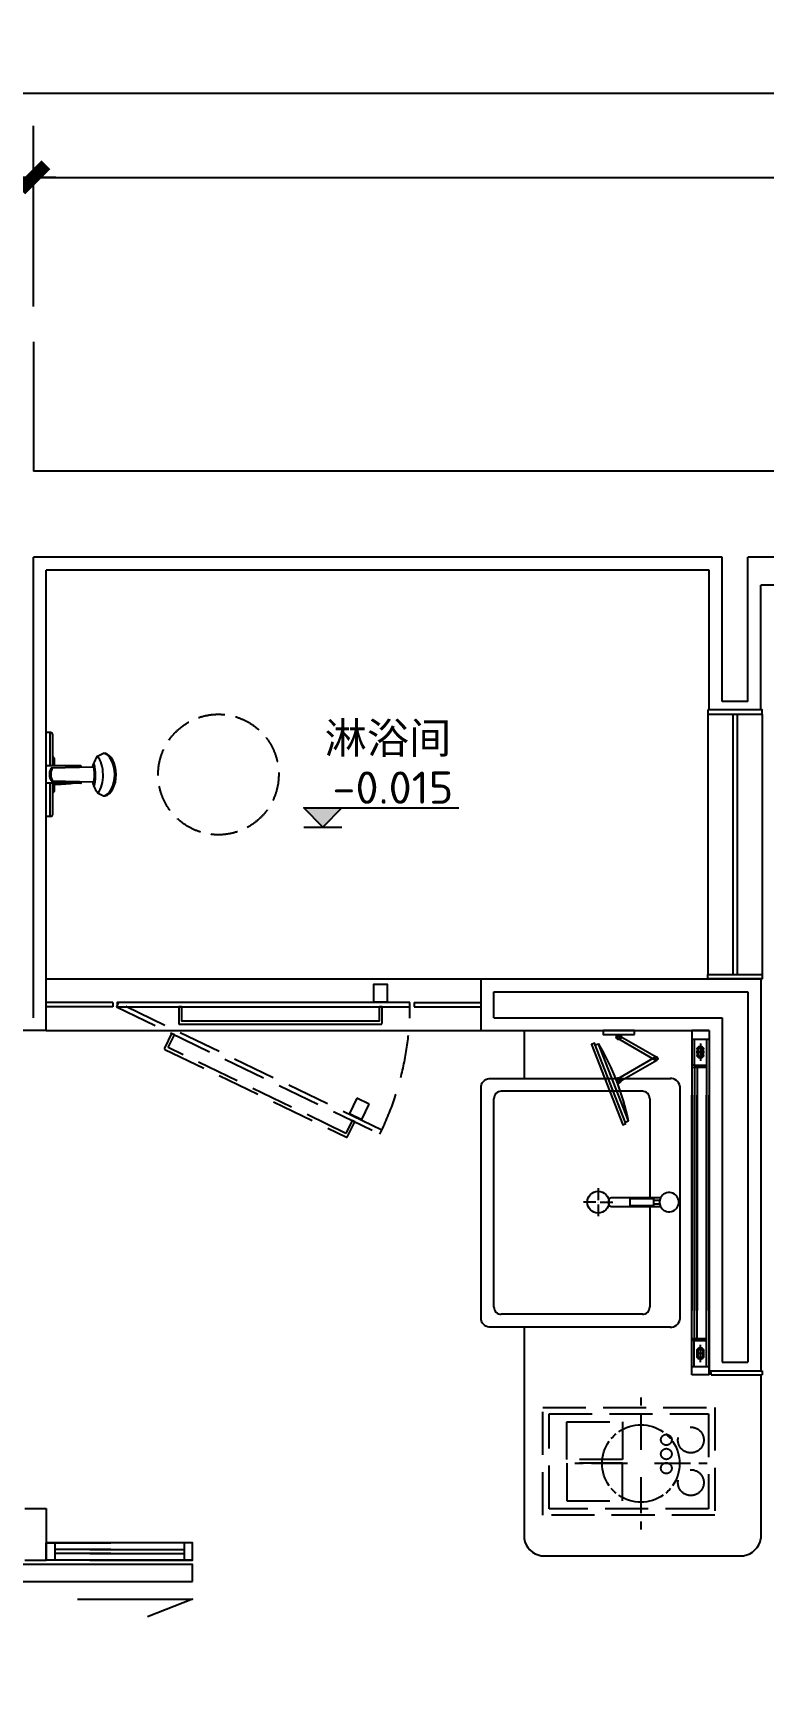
# Model space of a CAD drawing. Header units: inches. Extents: x 193953 to 255442, y -114891 to -62384.
# Drawn here: x 229370 to 231066, y -80969 to -77093 of the extents above; entities that cross this region are included whole.
import ezdxf
from ezdxf.enums import TextEntityAlignment as Align
from ezdxf.xclip import XClip

# ---------------------------------------------------------------- set-up
doc = ezdxf.new("R2010")
doc.units = ezdxf.units.IN
doc.header["$LTSCALE"] = 500
doc.header["$MEASUREMENT"] = 0
doc.header["$XCLIPFRAME"] = 0
doc.linetypes.add('CONTINOUS', pattern=[0])
doc.linetypes.add('DASH', pattern=[0.35, 0.25, -0.1])
for name, color, linetype in [('0-平面与地花', 6, 'Continuous'), ('0-平面与天花', 6, 'Continuous'), ('0-玻璃', 2, 'Continuous'), ('0-玻璃隔墙', 6, 'Continuous'), ('0-索引文字', 50, 'Continuous'), ('0-装饰完成线', 1, 'Continuous'), ('0平面与天花', 7, 'Continuous'), ('1-家具', 9, 'Continuous'), ('1-门板', 6, 'Continuous'), ('1－家具', 9, 'Continuous'), ('2-天花造型线', 2, 'Continuous'), ('FUR', 8, 'Continuous'), ('WALL', 7, 'Continuous'), ('WP', 4, 'Continuous')]:
    doc.layers.add(name, color=color, linetype=linetype)
doc.styles.add('DOM-romans.shx', font='dim.shx')
doc.dimstyles.new('DOM_DIM_1 80', dxfattribs={"dimscale": 60, "dimtxt": 1.5, "dimasz": 0.8, "dimexe": 2, "dimexo": 1.5, "dimgap": 0.6, "dimtad": 1, "dimdec": 0, "dimrnd": 5, "dimzin": 12, "dimdsep": 46, "dimtxsty": 'DOM-romans.shx', "dimblk": 'DOM_Dimension_Tick', "dimcen": 0.125, "dimclrd": 44, "dimclre": 44, "dimclrt": 50, "dimadec": 0, "dimazin": 0, "dimtfac": 1, "dimtdec": 0, "dimtix": 1, "dimtmove": 2, "dimatfit": 3, "dimldrblk": 'DOM_Leader_Arrow', "dimfxl": 0, "dimtvp": 1, "dimtolj": 1, "dimtzin": 0, "dimarcsym": 0})

# ---------------------------------------------------------------- blocks, each defined once
blk = doc.blocks.new('WD39A')
at = {"layer": 'FUR', "color": 1}
for p, q in [((122.3, 0), (317.3, 0)), ((122.3, -10), (122.3, 0)), ((199.8, -80), (199.8, 0)), ((199.8, -71), (199.8, 0)), ((199.8, 0), (239.8, 0)), ((239.8, -80), (239.8, 0)), ((239.8, -71), (239.8, 0)), ((317.3, -10), (317.3, 0)), ((122.3, -9), (199.8, -9)), ((127.3, -15), (199.8, -15)), ((183.2, -19.1), (199.8, -19.1)), ((204.8, -11.2), (203.1, -110.5)), ((235.5, -11.7), (237.5, -109.9)), ((239.8, -9), (317.3, -9)), ((239.8, -15), (312.3, -15)), ((239.8, -19.1), (255.7, -19.1)), ((200.8, -81), (203.6, -81)), ((236.5, -81), (238.8, -81)), ((176.3, -120.2), (170.1, -133.1)), ((170.1, -133.1), (170.1, -136.1)), ((262.4, -118.8), (269.3, -133.1)), ((269.3, -133.1), (269.4, -135.7))]:
    blk.add_line(p, q, dxfattribs=at)
for points in [[(196.9, -19.1, 0.025789), (199.8, -61.3, 0.025789)], [(235.5, -11.7, 0.260661), (204.8, -11.2)], [(235.5, -15.3, 0.293008), (204.8, -14.7, 0.260661)], [(240.9, -19.1, -0.025831), (239.8, -52.8, -0.025831)]]:
    blk.add_lwpolyline(points, format="xyb", dxfattribs=at)
for centre, radius, start, end in [((127.3, -10), 5, 180, 270), ((183.2, -14.1), 5, 190.7067, 270), ((255.7, -14.1), 5, 270, 349.2933), ((312.3, -10), 5, 270, 0), ((200.8, -80), 1, 180, 270), ((238.8, -80), 1, 270, 0)]:
    blk.add_arc(centre, radius, start, end, dxfattribs=at)
for centre, major_axis, ratio, start_param, end_param in [((218, -137.3), (53.4, 7.2), 0.603636, 1.950822, 2.379249), ((218.9, -110.4), (-25.3, -0.3), 0.148969, 5.380268, 10.171438), ((221.9, -137.4), (-55, 7.1), 0.583872, 3.962298, 4.38259), ((219.7, -129.3), (-50, 0), 0.600265, 6.409158, 9.298805), ((219.7, -132.4), (-50, 0), 0.600265, 6.408637, 9.311837), ((218.5, -102.1), (52.8, 0), 0.568336, 3.786469, 5.692231)]:
    blk.add_ellipse(centre, major_axis=major_axis, ratio=ratio, start_param=start_param, end_param=end_param, dxfattribs=at)
blk.add_open_spline([(203.1, -110.5), (203.9, -110.7), (204.7, -110.8), (210.9, -111.7), (215.3, -112), (224, -112.1), (228.4, -111.8), (235, -110.9), (236.5, -110.8), (237.5, -109.9)], degree=3, knots=[7.5250021, 7.5250021, 7.5250021, 7.5250021, 7.5723866, 7.5723866, 7.8435007, 7.8435007, 8.1146148, 8.1146148, 8.1791052, 8.1791052, 8.1791052, 8.1791052], dxfattribs=at)
blk = doc.blocks.new('A$C2527195D')
at = {"layer": '1-门板', "color": 3}
blk.add_lwpolyline([(0, -133.8), (0, 133.8), (-40.7, 28.8)], dxfattribs=at)
blk = doc.blocks.new('huzhuangjing')
at = {"layer": '1-家具', "color": 8, "linetype": 'CONTINOUS'}
for p, q in [((-212.5, 15.1), (-209.7, 22.3)), ((-209.7, 22.3), (-30.3, -47.4)), ((-122.6, -3.3), (-120.5, 2.1)), ((-9.2, 5.8), (-15, 5.8)), ((-111.8, -7.5), (-109.7, -2.1)), ((-9.2, -5.8), (-15, -5.8)), ((-33, -54.6), (-30.3, -47.4))]:
    blk.add_line(p, q, dxfattribs=at)
for points in [[(-111.8, -1.9, -1), (-118.4, 1.9), (-68.4, 88.6, -1), (-61.7, 84.8)], [(-18.3, -1.9, 1), (-11.7, 1.9), (-61.7, 88.6, 1), (-68.4, 84.8)]]:
    blk.add_lwpolyline(points, format="xyb", close=True, dxfattribs=at)
for points in [[(-216.1, 16.5), (-29.5, -56), (-32.2, -63.1), (-218.9, 9.3)], [(-9.2, 36.6), (0, 36.6), (0, -36.6), (-9.2, -36.6)]]:
    blk.add_lwpolyline(points, close=True, dxfattribs=at)
for centre in [(-65.1, 86.7), (-65.1, 86.7), (-115.1, 0), (-115.1, 0), (-15, 0)]:
    blk.add_circle(centre, 3.08, dxfattribs=at)
for centre, radius, start, end in [((-336, -569.4), 604.9, 59.6373, 77.9472), ((-115.1, 0), 5.77, 338.7922, 158.7922), ((-15, 0), 5.77, 90, 270)]:
    blk.add_arc(centre, radius, start, end, dxfattribs=at)
blk = doc.blocks.new('A$C3D3D34BF')
at = {"layer": '1-家具', "color": 136, "extrusion": (0, 0, -1), "xscale": -1, "zscale": -1, "rotation": 90}
blk.add_blockref('huzhuangjing', (0, 0), dxfattribs=at)
blk = doc.blocks.new('A$C24740F74')
at = {"layer": '0平面与天花', "color": 250, "linetype": 'Continuous'}
for p, q in [((0, 153.6), (0, 134.4)), ((0, 115.2), (0, 31.5)), ((-153.6, 0), (-134.4, 0)), ((-115.2, 0), (-31.5, 0)), ((31.5, 0), (115.2, 0)), ((134.4, 0), (153.6, 0)), ((0, -31.5), (0, -115.2)), ((0, -134.4), (0, -153.6))]:
    blk.add_line(p, q, dxfattribs=at)
at = {"layer": '0平面与天花', "color": 250, "linetype": 'Continuous', "extrusion": (0, 0, -1)}
for major_axis, start_param, end_param in [((-63.6, 63.6), 0.174533, 1.396262), ((-63.6, 63.6), 4.886922, 6.108652), ((-63.6, 63.6), 6.195919, 6.370452), ((63.6, 63.6), -0.087264, 0.087266), ((-63.6, 63.6), 1.745332, 2.967062), ((63.6, 63.6), 3.054326, 3.228856), ((63.6, 63.6), 1.745326, 2.967056), ((63.6, 63.6), 1.483526, 1.658066)]:
    blk.add_ellipse((0, 0), major_axis=major_axis, ratio=1, start_param=start_param, end_param=end_param, dxfattribs=at)
blk = doc.blocks.new('A$C20206169')
at = {"color": 1, "linetype": 'Continuous', "lineweight": -2, "elevation": 0}
blk.add_lwpolyline([(-5.5, -7.2), (-5.5, -687.2), (4.5, -687.2), (4.5, -7.2)], close=True, dxfattribs=at)
at = {"color": 8, "elevation": 0}
blk.add_lwpolyline([(-7.5, -91.8), (-7.5, -59.8), (-47.5, -59.8), (-47.5, -91.8)], close=True, dxfattribs=at)
at = {"color": 250, "linetype": 'DASH', "lineweight": -2, "ltscale": 0.8, "elevation": 0}
for points in [[(290.8, -72.7), (-5, -685), (4, -689.3), (299.8, -77)], [(252.2, -148), (266.1, -119.2), (230.1, -101.8), (216.2, -130.6)]]:
    blk.add_lwpolyline(points, close=True, dxfattribs=at)
at = {"color": 8, "elevation": 0}
blk.add_lwpolyline([(4.5, -79.2), (37.5, -79.2), (37.5, -537.5), (4.5, -537.5), (4.5, -544.5), (42.5, -544.5, 0.414214), (44.5, -542.5), (44.5, -74.2, 0.414214), (42.5, -72.2), (4.5, -72.2), (4.5, -79.2)], format="xyb", dxfattribs=at)
at = {"color": 250, "linetype": 'DASH', "lineweight": -2, "ltscale": 0.8, "elevation": 0}
blk.add_lwpolyline([(268.5, -141.9), (298.2, -156.2), (98.8, -568.9), (69.1, -554.5), (66.1, -560.9), (100.3, -577.4, 0.414214), (103, -576.4), (306.7, -154.8, 0.414214), (305.7, -152.1), (271.5, -135.6), (268.5, -141.9)], format="xyb", dxfattribs=at)
at = {"color": 250, "linetype": 'DASH', "lineweight": -2, "ltscale": 0.8}
blk.add_arc((-0.5, -687.2), 680, 63.7951, 90.4213, dxfattribs=at)
blk = doc.blocks.new('玻璃间墙')
at = {"layer": '0-玻璃隔墙', "color": 1, "ltscale": 2}
for p, q in [((-20, -20), (20, -20)), ((-20, -580), (20, -580))]:
    blk.add_line(p, q, dxfattribs=at)
at = {"layer": '0-玻璃隔墙', "color": 1}
for p, q in [((-5, -580, 0), (-5, -20)), ((5, -580, 0), (5, -20))]:
    blk.add_line(p, q, dxfattribs=at)
at = {"layer": '0-玻璃隔墙', "color": 1, "ltscale": 2}
blk.add_lwpolyline([(-20, -600), (20, -600), (20, 0), (-20, 0)], close=True, dxfattribs=at)
blk = doc.blocks.new('jing')
at = {"layer": '0-平面与天花', "color": 1, "linetype": 'Continuous'}
for p, q in [((-40, 20), (-40, 650)), ((-40, 20), (-40, 650)), ((0, 0), (0, 650)), ((-40, 80), (-40, 85)), ((-40, 80), (-40, 85)), ((-40, 0), (-40, 20)), ((-40, 20), (-35, 20)), ((-40, 0), (-40, 20)), ((-40, 20), (-35, 20)), ((0, 0), (-40, 0)), ((0, 0), (-40, 0)), ((-35, 20), (0, 20)), ((-35, 20), (0, 20))]:
    blk.add_line(p, q, dxfattribs=at)
at = {"layer": '0-平面与天花', "color": 250, "linetype": 'Continuous'}
for p, q in [((-34, 85), (-34, 650)), ((-28, 85), (-28, 650)), ((-6, 20), (-6, 650)), ((-40, 85), (-30, 85)), ((-40, 85), (-30, 85)), ((-35, 80), (-40, 80)), ((-35, 80), (-40, 80)), ((-35, 20), (-35, 80)), ((-35, 80), (-6, 80)), ((-35, 20), (-35, 80)), ((-35, 80), (-6, 80)), ((-30, 85), (-6, 85))]:
    blk.add_line(p, q, dxfattribs=at)
at = {"layer": '0-平面与天花', "color": 250}
for p, q in [((-10.5, 50), (-30.5, 50)), ((-10.5, 50), (-30.5, 50)), ((-28, 42.5), (-28, 57.5)), ((-25.5, 42.5), (-25.5, 57.5)), ((-23, 62.5), (-18, 62.5)), ((-23, 60), (-18, 60)), ((-18, 40), (-23, 40)), ((-20.5, 30), (-20.5, 70)), ((-20.5, 30), (-20.5, 70)), ((-15.5, 57.5), (-15.5, 42.5)), ((-13, 57.5), (-13, 42.5)), ((-18, 37.5), (-23, 37.5))]:
    blk.add_line(p, q, dxfattribs=at)
for points in [[(-28, 42.5), (-28, 57.5, -0.414214), (-23, 62.5), (-18, 62.5, -0.414214), (-13, 57.5), (-13, 42.5, -0.414214), (-18, 37.5), (-23, 37.5, -0.414214)], [(-25.5, 42.5), (-25.5, 57.5, -0.414214), (-23, 60), (-18, 60, -0.414214), (-15.5, 57.5), (-15.5, 42.5, -0.414214), (-18, 40), (-23, 40, -0.414214)]]:
    blk.add_lwpolyline(points, format="xyb", close=True, dxfattribs=at)
for centre, radius, start, end in [((-23, 57.5), 5, 90, 180), ((-23, 42.5), 5, 180, 270), ((-23, 57.5), 2.5, 90, 180), ((-23, 42.5), 2.5, 180, 270), ((-18, 57.5), 5, 0, 90), ((-18, 57.5), 2.5, 0, 90), ((-18, 42.5), 5, 270, 0), ((-18, 42.5), 2.5, 270, 0)]:
    blk.add_arc(centre, radius, start, end, dxfattribs=at)
blk = doc.blocks.new('DOM_Dimension_Tick')
at = {"color": 0, "linetype": 'ByBlock'}
for p, q in [((-1.091, 0), (0, 0)), ((0, 0), (1.091, 0))]:
    blk.add_line(p, q, dxfattribs=at)
at = {"color": 0, "linetype": 'Continuous', "const_width": 0.608}
blk.add_lwpolyline([(-0.61, -0.61), (0.61, 0.61)], dxfattribs=at)
blk = doc.blocks.new('*D472')
at = {"color": 44, "lineweight": -2, "transparency": 16777216}
for p, q in [((228369.7, -82947), (228369.7, -83367)), ((230969.7, -82947), (230969.7, -83367)), ((228417.7, -83247), (230921.7, -83247))]:
    blk.add_line(p, q, dxfattribs=at)
at = {"layer": 'Defpoints', "color": 0, "transparency": 16777216}
for p in [(228369.7, -80550.7, 0), (230969.7, -82460.4), (230969.7, -83247)]:
    blk.add_point(p, dxfattribs=at)
at = {"color": 44, "lineweight": -2, "transparency": 16777216, "xscale": 48, "yscale": 48, "zscale": 48, "rotation": 180}
blk.add_blockref('DOM_Dimension_Tick', (228369.7, -83247), dxfattribs=at)
at = {"color": 44, "lineweight": -2, "transparency": 16777216, "xscale": 48, "yscale": 48, "zscale": 48}
blk.add_blockref('DOM_Dimension_Tick', (230969.7, -83247), dxfattribs=at)
at = {"color": 50, "transparency": 16777216, "insert": (229669.7, -83166), "char_height": 90, "attachment_point": 5, "style": 'DOM-romans.shx'}
blk.add_mtext('\\A1;2600', dxfattribs=at)
blk = doc.blocks.new('DOM_Leader_Arrow')
at = {"color": 0, "linetype": 'ByBlock'}
blk.add_line((0, 0), (-1.5, 0), dxfattribs=at)
for points in [[(-1.288, 1.003), (-0.895, 1.278), (-0.36, 0), (0, 0)], [(-1.288, -1.003), (-0.895, -1.278), (-0.36, 0), (0, 0)]]:
    blk.add_solid(points, dxfattribs=at)
blk = doc.blocks.new('*D479')
at = {"color": 44, "lineweight": -2, "transparency": 16777216}
for p, q in [((227450.5, -78262.4), (227450.5, -78214.4)), ((227750.5, -78310.4), (227330.5, -78310.4)), ((227450.5, -78610.4), (227450.5, -78310.4)), ((227750.5, -78610.4), (227330.5, -78610.4)), ((227450.5, -78658.4), (227450.5, -78706.4))]:
    blk.add_line(p, q, dxfattribs=at)
at = {"layer": 'Defpoints', "color": 0, "transparency": 16777216}
for p in [(227450.5, -78310.4), (229369.7, -78310.4), (228069.7, -78610.4)]:
    blk.add_point(p, dxfattribs=at)
at = {"color": 44, "lineweight": -2, "transparency": 16777216, "xscale": 48, "yscale": 48, "zscale": 48}
for p, rotation in [((227450.5, -78310.4), 270), ((227450.5, -78610.4), 90)]:
    blk.add_blockref('DOM_Dimension_Tick', p, dxfattribs=dict(at, rotation=rotation))
at = {"color": 50, "transparency": 16777216, "insert": (227369.5, -78460.4), "char_height": 90, "attachment_point": 5, "rotation": 90, "style": 'DOM-romans.shx'}
blk.add_mtext('\\A1;300', dxfattribs=at)
blk = doc.blocks.new('*D484')
at = {"color": 44, "lineweight": -2, "transparency": 16777216}
for p, q in [((228069.7, -77728), (228069.7, -77308)), ((229369.7, -77728), (229369.7, -77308)), ((228117.7, -77428), (229321.7, -77428))]:
    blk.add_line(p, q, dxfattribs=at)
at = {"layer": 'Defpoints', "color": 0, "transparency": 16777216}
for p in [(229369.7, -77428), (228069.7, -78610.2), (229369.7, -78610.2)]:
    blk.add_point(p, dxfattribs=at)
at = {"color": 44, "lineweight": -2, "transparency": 16777216, "xscale": 48, "yscale": 48, "zscale": 48, "rotation": 180}
blk.add_blockref('DOM_Dimension_Tick', (228069.7, -77428), dxfattribs=at)
at = {"color": 44, "lineweight": -2, "transparency": 16777216, "xscale": 48, "yscale": 48, "zscale": 48}
blk.add_blockref('DOM_Dimension_Tick', (229369.7, -77428), dxfattribs=at)
at = {"color": 50, "transparency": 16777216, "insert": (228719.7, -77347), "char_height": 90, "attachment_point": 5, "style": 'DOM-romans.shx'}
blk.add_mtext('\\A1;1300', dxfattribs=at)
blk = doc.blocks.new('*D485')
at = {"color": 44, "lineweight": -2, "transparency": 16777216}
for p, q in [((229369.7, -77728), (229369.7, -77308)), ((235570.5, -77728), (235570.5, -77308)), ((229417.7, -77428), (235522.5, -77428))]:
    blk.add_line(p, q, dxfattribs=at)
at = {"layer": 'Defpoints', "color": 0, "transparency": 16777216}
for p in [(235570.5, -77428), (235570.5, -78210.4), (229369.7, -78610.2)]:
    blk.add_point(p, dxfattribs=at)
at = {"color": 44, "lineweight": -2, "transparency": 16777216, "xscale": 48, "yscale": 48, "zscale": 48, "rotation": 180}
blk.add_blockref('DOM_Dimension_Tick', (229369.7, -77428), dxfattribs=at)
at = {"color": 44, "lineweight": -2, "transparency": 16777216, "xscale": 48, "yscale": 48, "zscale": 48}
blk.add_blockref('DOM_Dimension_Tick', (235570.5, -77428), dxfattribs=at)
at = {"color": 50, "transparency": 16777216, "insert": (232470.1, -77347), "char_height": 90, "attachment_point": 5, "style": 'DOM-romans.shx'}
blk.add_mtext('\\A1;6200', dxfattribs=at)
blk = doc.blocks.new('*D486')
at = {"color": 44, "lineweight": -2, "transparency": 16777216}
for p, q in [((228069.7, -77533.5), (228069.7, -77113.5)), ((235570.5, -77533.5), (235570.5, -77113.5)), ((235522.5, -77233.5), (228117.7, -77233.5))]:
    blk.add_line(p, q, dxfattribs=at)
at = {"layer": 'Defpoints', "color": 0, "transparency": 16777216}
for p in [(228069.7, -77233.5), (228069.7, -77669), (235570.5, -77669)]:
    blk.add_point(p, dxfattribs=at)
at = {"color": 44, "lineweight": -2, "transparency": 16777216, "xscale": 48, "yscale": 48, "zscale": 48, "rotation": 180}
blk.add_blockref('DOM_Dimension_Tick', (228069.7, -77233.5), dxfattribs=at)
at = {"color": 44, "lineweight": -2, "transparency": 16777216, "xscale": 48, "yscale": 48, "zscale": 48}
blk.add_blockref('DOM_Dimension_Tick', (235570.5, -77233.5), dxfattribs=at)
at = {"color": 50, "transparency": 16777216, "insert": (231820.1, -77152.5), "char_height": 90, "attachment_point": 5, "style": 'DOM-romans.shx'}
blk.add_mtext('\\A1;7500', dxfattribs=at)
blk = doc.blocks.new('DOM-平面标高符号')
blk.add_hatch(color=256).paths.add_polyline_path([(1.47, 1.5), (0, 0), (-1.47, 1.5)])
at = {"color": 150}
for p, q in [((-1.47, 1.5), (10.53, 1.5)), ((-1.47, 0), (1.47, 0))]:
    blk.add_line(p, q, dxfattribs=at)
blk.add_lwpolyline([(1.47, 1.5), (0, 0), (-1.47, 1.5)], close=True, dxfattribs=at)
at = {"style": 'DOM-romans.shx', "width": 0.444477}
blk.add_attdef('ELEV', text='', height=2.5, dxfattribs=at).set_placement((0.75, 1.82), (10.11, 1.82), align=Align.FIT)

msp = doc.modelspace()

# ---------------------------------------------------------------- linework, layer by layer
at = {"layer": '0-平面与地花', "color": 8, "ltscale": 0.3}
for p, q in [((230936.8, -78675.4), (230936.7, -79280)), ((231062.8, -78675.4), (231062.7, -79280)), ((229399.7, -79290.4), (230409.7, -79290.4)), ((229399.7, -79410.4), (230409.7, -79410.4))]:
    msp.add_line(p, q, dxfattribs=at)
at = {"layer": '0-玻璃', "color": 1, "ltscale": 2}
for p, q in [((229554.7, -79345.4), (229399.7, -79345.4)), ((229554.7, -79355.4), (229399.7, -79355.4)), ((230254.7, -79345.4), (230409.7, -79345.4)), ((230254.7, -79355.4), (230409.7, -79355.4))]:
    msp.add_line(p, q, dxfattribs=at)
at = {"layer": '0-玻璃', "color": 6, "ltscale": 2}
for p, q in [((229554.7, -79345.4), (229554.7, -79355.4)), ((230254.7, -79345.4), (230254.7, -79355.4)), ((229739.7, -80600.5), (229399.7, -80600.5)), ((229739.7, -80640.5), (229739.7, -80600.5)), ((229739.7, -80640.5), (229399.7, -80640.5))]:
    msp.add_line(p, q, dxfattribs=at)
at = {"layer": '0-装饰完成线', "color": 3}
for p, q in [((229399.7, -79410.4), (229399.7, -78340.4)), ((230939.7, -78340.4), (229399.7, -78340.4)), ((230939.7, -78665), (230939.7, -78340.4)), ((231059.7, -78665), (231059.7, -78375.4)), ((233859.7, -78375.4), (231059.7, -78375.4)), ((229399.7, -79410.4), (229069.7, -79410.4)), ((229349.7, -80520.5), (229399.7, -80520.5)), ((229399.7, -80520.5), (229399.7, -80640.5)), ((229349.7, -80640.5), (229399.7, -80640.5))]:
    msp.add_line(p, q, dxfattribs=at)
at = {"layer": '0-装饰完成线', "color": 1, "ltscale": 2}
for p, q in [((230994.7, -78675.4), (230994.7, -79280)), ((231004.7, -78675.4), (231004.7, -79280))]:
    msp.add_line(p, q, dxfattribs=at)
at = {"layer": '0-装饰完成线'}
for p, q in [((230409.7, -79410.4), (230409.7, -79290.4)), ((230409.7, -79290.4), (231059.7, -79290.4)), ((231059.7, -79290.4), (231059.7, -80200.4)), ((230409.7, -79410.4), (230939.7, -79410.4)), ((230939.7, -79410.4), (230939.7, -80210.4)), ((230939.7, -80200.4), (231062.7, -80200.4)), ((230944.7, -80210.4), (231062.7, -80210.4)), ((231062.7, -80200.4), (231062.7, -80210.4))]:
    msp.add_line(p, q, dxfattribs=at)
at = {"layer": '0-装饰完成线', "color": 6, "ltscale": 2}
for p, q in [((230994.7, -79290.4), (230994.7, -79290.4)), ((231004.7, -79290.4), (231004.7, -79290.4))]:
    msp.add_line(p, q, dxfattribs=at)
at = {"layer": '0-装饰完成线', "color": 3, "elevation": 0}
msp.add_lwpolyline([(230936.7, -78665), (230936.7, -78675.4), (231062.7, -78675.4), (231062.7, -78665)], close=True, dxfattribs=at)
at = {"layer": '0-装饰完成线', "elevation": 0}
msp.add_lwpolyline([(230936.7, -79290.4), (230936.7, -79280), (231062.7, -79280), (231062.7, -79290.4)], close=True, dxfattribs=at)
msp.add_lwpolyline([(230944.7, -80210.4), (230944.7, -80205.4), (230939.7, -80205.4)], dxfattribs=at)
at = {"layer": '1-家具', "color": 2}
for p, q in [((230509.7, -79410.4), (230509.7, -79521.4)), ((230509.7, -80099.4), (230509.7, -80590.5)), ((230549.7, -80630.5), (231019.7, -80630.5))]:
    msp.add_line(p, q, dxfattribs=at)
at = {"layer": '1-家具', "color": 8}
for p, q in [((230681.8, -79776.7), (230681.8, -79803.9)), ((230755.8, -79801.3), (230755.8, -79816.6)), ((230755.8, -79801.3), (230755.8, -79816.6)), ((230811.1, -79801.3), (230755.8, -79801.3)), ((230811.1, -79816.6), (230811.1, -79801.3)), ((230811.1, -79804.9), (230811.1, -79801.3)), ((230676.7, -79808.9), (230648, -79808.9)), ((230681.8, -79814), (230681.8, -79841.7)), ((230686.8, -79808.9), (230715.6, -79808.9)), ((230755.8, -79816.6), (230811.1, -79816.6)), ((230824.6, -79804.9), (230811.1, -79804.9)), ((230811.1, -79816.6), (230811.1, -79812.9)), ((230811.1, -79812.9), (230824.6, -79812.9))]:
    msp.add_line(p, q, dxfattribs=at)
at = {"layer": '1-家具', "color": 2, "ltscale": 2}
msp.add_line((231059.7, -80210.4), (231059.7, -80590.5), dxfattribs=at)
at = {"layer": '1-家具', "color": 2, "linetype": 'Continuous', "elevation": 0}
msp.add_lwpolyline([(230432.7, -80099.4, -0.368313), (230409.7, -80081.7), (230409.7, -79539.1, -0.368313), (230432.7, -79521.4)], format="xyb", dxfattribs=at)
for points in [[(230431.6, -79521.4), (230851, -79521.4)], [(230871.7, -79539.1), (230871.7, -80081.7)], [(230851, -80099.4), (230431.6, -80099.4)]]:
    msp.add_lwpolyline(points, dxfattribs=at)
at = {"layer": '1-家具', "color": 8, "elevation": 0}
for points in [[(230439.7, -80052.2), (230439.7, -79568.6)], [(230785.8, -79551.4), (230456.7, -79551.4)], [(230801.7, -79568.6), (230801.7, -79798.9)], [(230801.7, -79818.9), (230801.7, -80052.2)], [(230785.8, -80069.4), (230456.7, -80069.4)]]:
    msp.add_lwpolyline(points, dxfattribs=at)
at = {"layer": '1-家具', "color": 1, "elevation": 0}
msp.add_lwpolyline([(230712.1, -79818.9), (230826.6, -79818.9, 4.265564), (230826.6, -79798.9), (230712.1, -79798.9, 0.702728)], format="xyb", close=True, dxfattribs=at)
at = {"layer": '1-家具', "color": 8, "const_width": 0.84, "elevation": 0}
msp.add_lwpolyline([(230682.2, -79808.8, 1), (230681.4, -79808.8, 1)], format="xyb", close=True, dxfattribs=at)
at = {"layer": '1-家具', "color": 8, "linetype": 'DASH', "lineweight": -2, "ltscale": 0.8, "elevation": 0}
for points in [[(230953.2, -80286), (230953.2, -80536), (230553.2, -80536), (230553.2, -80286)], [(230938.2, -80301), (230938.2, -80521), (230568.2, -80521), (230568.2, -80301)], [(230738.2, -80319), (230738.2, -80406.5), (230608.7, -80406.5), (230608.7, -80319)], [(230738.2, -80503), (230738.2, -80415.5), (230608.7, -80415.5), (230608.7, -80503)]]:
    msp.add_lwpolyline(points, close=True, dxfattribs=at)
at = {"layer": '1-家具', "color": 1}
msp.add_circle((230681.8, -79808.9), 25.2, dxfattribs=at)
at = {"layer": '1-家具', "color": 8, "linetype": 'DASH', "lineweight": -2, "ltscale": 0.8}
for centre, radius in [((230897.2, -80361.5), 30), ((230840.2, -80361), 12.5), ((230840.2, -80394), 12.5), ((230840.2, -80427), 12.5), ((230897.2, -80460.5), 30)]:
    msp.add_circle(centre, radius, dxfattribs=at)
at = {"layer": '1-家具', "color": 2, "linetype": 'Continuous'}
for centre, start, end in [((230849.9, -79543.7), 11.9611, 92.8388), ((230849.9, -80077.1), 267.1612, 348.0389)]:
    msp.add_arc(centre, 22.4, start, end, dxfattribs=at)
at = {"layer": '1-家具', "color": 8}
for centre, start, end in [((230456.2, -79567.9), 88.2921, 182.4341), ((230785.2, -79567.9), 357.5659, 91.7079), ((230456.2, -80052.9), 177.5659, 271.7079), ((230785.2, -80052.9), 268.2921, 2.4341)]:
    msp.add_arc(centre, 16.5, start, end, dxfattribs=at)
at = {"layer": '1-家具', "color": 1}
msp.add_arc((230846.7, -79808.9), 22.5, 153.6122, 206.3878, dxfattribs=at)
at = {"layer": '1-家具', "color": 2}
for centre, start, end in [((230557.7, -80582.5), 189.3991, 260.6009), ((231011.8, -80582.5), 279.3991, 350.6009)]:
    msp.add_arc(centre, 48.6, start, end, dxfattribs=at)
at = {"layer": '1-门板', "color": 1}
msp.add_lwpolyline([(229739.7, -80690.5), (229739.7, -80650.5), (228399.7, -80650.5), (228399.7, -80690.5)], close=True, dxfattribs=at)
at = {"layer": '1－家具', "color": 8, "linetype": 'DASH', "ltscale": 0.5}
msp.add_circle((229799.7, -78815.4), 140, dxfattribs=at)
at = {"layer": '2-天花造型线', "color": 2, "ltscale": 2}
for p, q in [((230936.7, -78675.4), (230936.7, -79280)), ((231062.7, -78675.4), (231062.7, -79290.4))]:
    msp.add_line(p, q, dxfattribs=at)
at = {"layer": 'WALL', "color": 4}
for p, q in [((229369.7, -77810.1), (229369.7, -78110.4)), ((235570.4, -78110.4), (229369.7, -78110.4)), ((235570.4, -78110.4), (229369.7, -78110.4)), ((230969.7, -78310.4), (229369.7, -78310.4)), ((229369.7, -79380.4), (229369.7, -78310.4)), ((235570.4, -78310.4), (231029.7, -78310.4)), ((230439.7, -79380.4), (230439.7, -79320.4)), ((230439.7, -79320.4), (231029.7, -79320.4)), ((231029.7, -79320.4), (231029.7, -80180.4)), ((230439.7, -79380.4), (230969.7, -79380.4)), ((230969.7, -79380.4), (230969.7, -80180.4)), ((230969.7, -80180.4), (231029.7, -80180.4))]:
    msp.add_line(p, q, dxfattribs=at)
at = {"layer": 'WALL'}
for p, q in [((230969.7, -78645.4), (230969.7, -78310.4)), ((231029.7, -78645.4), (231029.7, -78310.4)), ((231029.7, -78645.4), (230969.7, -78645.4))]:
    msp.add_line(p, q, dxfattribs=at)
at = {"layer": 'WP', "color": 4, "ltscale": 2}
for p, q in [((230439.7, -79380.4), (230439.7, -79320.4)), ((230439.7, -79320.4), (231029.7, -79320.4)), ((230439.7, -79380.4), (230969.7, -79380.4))]:
    msp.add_line(p, q, dxfattribs=at)

# ---------------------------------------------------------------- block references
at = {"layer": '0-平面与天花', "color": 0, "ltscale": 2, "xscale": -1, "rotation": 180}
msp.add_blockref('jing', (230939.7, -79410.4), dxfattribs=at)
at = {"layer": '0-平面与天花', "color": 0, "ltscale": 2}
msp.add_blockref('jing', (230939.7, -80210.4), dxfattribs=at)
at = {"layer": '0-玻璃', "color": 3}
ref = msp.add_blockref('玻璃间墙', (229399.7, -80620.5), dxfattribs=dict(at, xscale=-1, rotation=90))
XClip(ref).set_block_clipping_path([(-228.5298177211, -150.0000000003), (146.5631583387, 72.3894132605)])
at = {"layer": '0-玻璃'}
ref = msp.add_blockref('玻璃间墙', (229739.7, -80620.5), dxfattribs=dict(at, rotation=270))
XClip(ref).set_block_clipping_path([(-70.8501647115, -239.1233986951), (74.0030668527, 42.0588939376)])
at = {"layer": '0-索引文字'}
ref = msp.add_blockref('DOM-平面标高符号', (230041.9, -78938), dxfattribs=dict(at, xscale=30, yscale=30, zscale=30))
ref.add_attrib('ELEV', '-0.015', dxfattribs={"layer": '0', "height": 75, "style": 'DOM-romans.shx', "width": 0.802779}).set_placement((230064.4, -78883.3), (230345.4, -78883.3), align=Align.FIT)
at = {"layer": '0平面与天花', "color": 8, "ltscale": 2, "extrusion": (0, 0, -1), "xscale": -1, "zscale": -1, "rotation": 90}
msp.add_blockref('A$C24740F74', (-230781.2, -80416.1), dxfattribs=at)
at = {"layer": '1-家具', "extrusion": (0, 0, -1), "xscale": -1, "zscale": -1, "rotation": 270}
msp.add_blockref('WD39A', (-229399.7, -79035.2), dxfattribs=at)
at = {"layer": '1-家具', "color": 5, "ltscale": 2, "extrusion": (0, 0, -1), "xscale": -1, "zscale": -1, "rotation": 90}
msp.add_blockref('A$C20206169', (-230251.9, -79350.9), dxfattribs=at)
at = {"layer": '1-家具', "color": 5, "ltscale": 2, "xscale": -1, "rotation": 180}
msp.add_blockref('A$C3D3D34BF', (230729.7, -79410.4), dxfattribs=at)
at = {"layer": '1-门板', "color": 5, "ltscale": 2, "xscale": -1, "rotation": 270}
msp.add_blockref('A$C2527195D', (229606, -80731.5), dxfattribs=at)

# ---------------------------------------------------------------- texts
at = {"color": 50, "insert": (230193.4, -78734.5), "char_height": 72, "attachment_point": 5, "style": 'DOM-romans.shx'}
msp.add_mtext('\\A1;{\\fSimSun|b0|i0|c134|p2;淋浴间}', dxfattribs=at)

# ---------------------------------------------------------------- dimensions: what is measured, and where the dimension line sits
at = {"color": 6}
for base, p1, p2, picture, middle in [((228069.7, -77233.5), (235570.5, -77669), (228069.7, -77669), '*D486', (231820.1, -77152.5)), ((229369.7, -77428), (228069.7, -78610.2), (229369.7, -78610.2), '*D484', (228719.7, -77347)), ((235570.5, -77428), (229369.7, -78610.2), (235570.5, -78210.4), '*D485', (232470.1, -77347)), ((230969.7, -83247), (228369.7, -80550.7, 0), (230969.7, -82460.4), '*D472', (229669.7, -83166))]:
    dim = msp.add_linear_dim(base=base, p1=p1, p2=p2, dimstyle='DOM_DIM_1 80', dxfattribs=at)
    dim.commit()
    dim.dimension.update_dxf_attribs({"geometry": picture, "text_midpoint": middle})
dim = msp.add_linear_dim(base=(227450.5, -78310.4), p1=(228069.7, -78610.4), p2=(229369.7, -78310.4), angle=90, dimstyle='DOM_DIM_1 80', dxfattribs=at)
dim.commit()
dim.dimension.update_dxf_attribs({"geometry": '*D479', "text_midpoint": (227369.5, -78460.4)})

doc.saveas('drawing.dxf')
